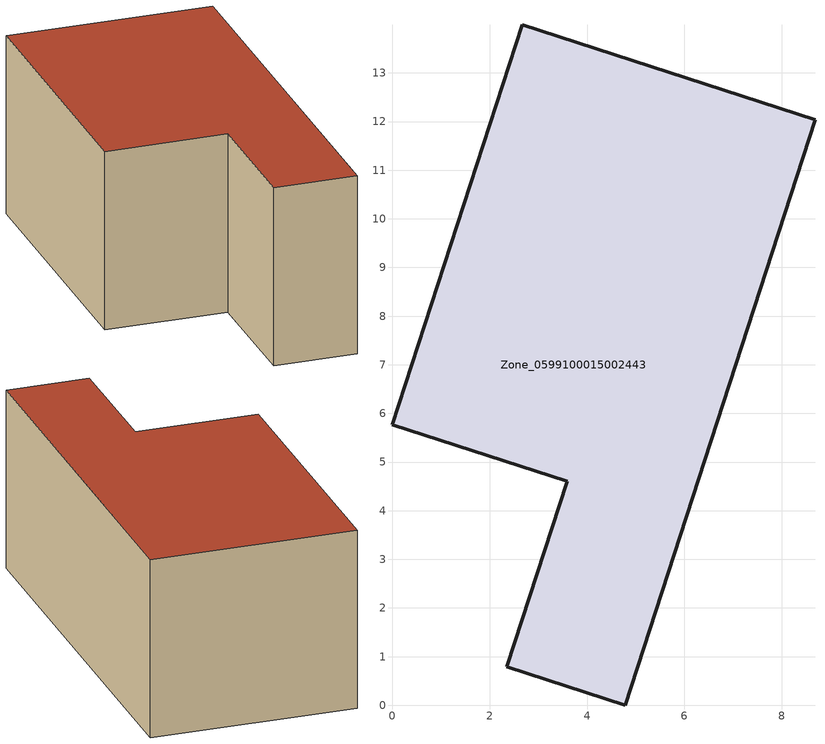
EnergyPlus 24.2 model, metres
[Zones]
Zone_0599100015002443
 floor ground (C_G): 2.35,0.79 3.59,4.6 0,5.77 2.67,13.99 8.69,12.04 4.78,0 z0.75
 wall outside (C_F): 3.59,4.6 2.35,0.79 4.78,0 8.69,12.04 2.67,13.99 0,5.77 3.59,4.6 z0.75:6.41
 roof outside (C_R): 2.67,13.99 0,5.77 3.59,4.6 2.35,0.79 4.78,0 8.69,12.04 z6.41
[BUILDING]
Pand.0599100015002443: North Axis=0; Terrain=City; Loads Convergence Tolerance Value=0.04; Temperature Convergence Tolerance Value=0.4; Solar Distribution=FullExterior; Maximum Number of Warmup Days=25; Minimum Number of Warmup Days=1
[Site:Location]
Rotterdam.The.Hague.AP_ZH_NLD Design_Conditions: Latitude=51.96; Longitude=4.45; Time Zone=1; Elevation=-4.5
[SITE:GROUNDTEMPERATURE:BUILDINGSURFACE]
18, 18, 18, 18, 18, 18, 18, 18, 18, 18, 18, 18
[MATERIAL] Thermal Absorptance=0.9; Solar Absorptance=0.7; Visible Absorptance=0.7
Name | Roughness | Thickness | Conductivity | Density | Specific Heat
G.TI.1965-1974 | MediumSmooth | 0.15 | 0.882353 | 540 | 1210
F.TI.1965-1974 | Rough | 0.3 | 0.697674 | 1920 | 840
R.TI.1965-1974 | MediumRough | 0.2 | 0.232558 | 1500 | 1000
[CONSTRUCTION]
C_G: G.TI.1965-1974
C_F: F.TI.1965-1974
C_R: R.TI.1965-1974
[ZONE]
Zone_0599100015002443: Type=1; Multiplier=1; Ceiling Height=Autocalculate; Volume=Autocalculate; Floor Area=autocalculate; Part of Total Floor Area=Yes
[ZONEINFILTRATION:DESIGNFLOWRATE]
Infil_Zone_0599100015002443: Zone or ZoneList or Space or SpaceList=Zone_0599100015002443; Schedule=AlwaysOn; Design Flow Rate Calculation Method=Flow/Area; Flow Rate per Floor Area=0.003; Constant Term Coefficient=1; Temperature Term Coefficient=0; Velocity Term Coefficient=0; Velocity Squared Term Coefficient=0
[HVACTEMPLATE:ZONE:IDEALLOADSAIRSYSTEM]
Zone_0599100015002443: Maximum Heating Supply Air Temperature=50; Minimum Cooling Supply Air Temperature=13; Maximum Heating Supply Air Humidity Ratio=0.0156; Minimum Cooling Supply Air Humidity Ratio=0.0077; Heating Limit=NoLimit; Cooling Limit=NoLimit; Dehumidification Control Type=ConstantSensibleHeatRatio; Cooling Sensible Heat Ratio=0.7; Dehumidification Setpoint=60; Humidification Control Type=None; Humidification Setpoint=30; Outdoor Air Method=None; Outdoor Air Flow Rate per Person=0.00944; Outdoor Air Flow Rate per Zone Floor Area=0; Outdoor Air Flow Rate per Zone=0; Demand Controlled Ventilation Type=None; Outdoor Air Economizer Type=NoEconomizer; Heat Recovery Type=None; Sensible Heat Recovery Effectiveness=0.7; Latent Heat Recovery Effectiveness=0.65
[ZONECONTROL:THERMOSTAT]
ThermostatControl_Zone_0599100015002443: Zone or ZoneList=Zone_0599100015002443; Control Type Schedule=DualSetpointControlType; Control 1=Thermostat_Zone_0599100015002443; Temperature Difference Between Cutout And Setpoint=0
[THERMOSTATSETPOINT:DUALSETPOINT]
Thermostat_Zone_0599100015002443: Heating Setpoint Temperature Schedule=HeatingSetpoint_Zone_0599100015002443; Cooling Setpoint Temperature Schedule=CoolingSetpoint_Zone_0599100015002443
[SCHEDULE:COMPACT]
HeatingSetpoint_Zone_0599100015002443: Through: 12/31, For: AllDays, Until: 24:00, 21
CoolingSetpoint_Zone_0599100015002443: Through: 12/31, For: AllDays, Until: 24:00, 24
DualSetpointControlType: Through: 12/31, For: AllDays, Until: 24:00, 4
AlwaysOn: Through: 12/31, For: AllDays, Until: 24:00, 1
